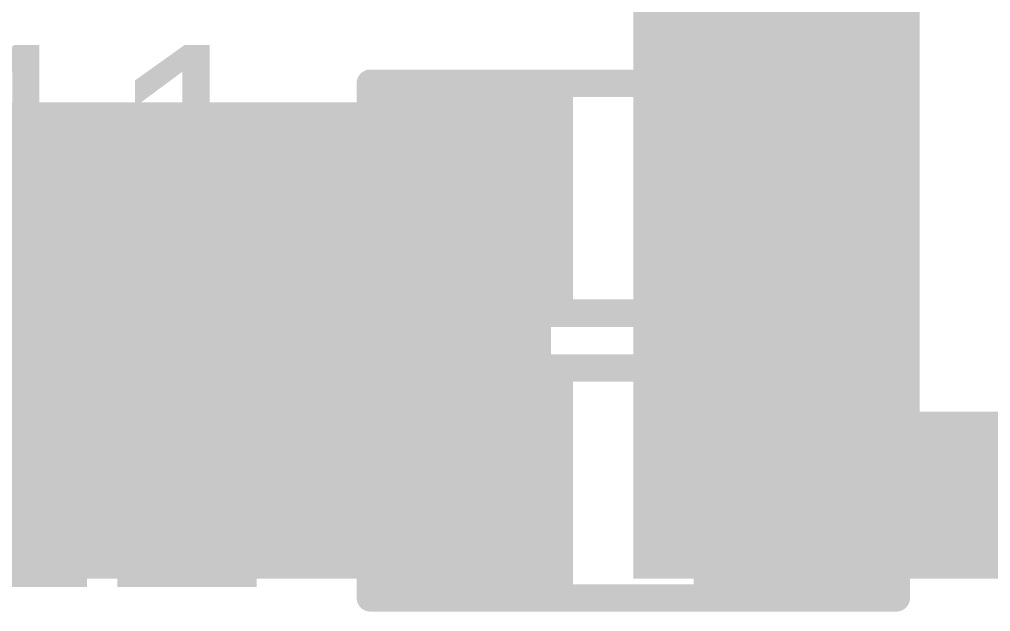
# Model space of a CAD drawing. Header units: inches. Extents: x 68 to 568, y 3 to 460.
# Drawn here: x 225.02 to 229.522, y 257.505 to 260.252 of the extents above; entities that cross this region are included whole.
import ezdxf

# ---------------------------------------------------------------- set-up
doc = ezdxf.new("R2010")
doc.units = ezdxf.units.IN
for name, color, linetype in [('Top Layer', 1, 'Continuous'), ('Top Overlay', 2, 'Continuous'), ('Top Paste', 8, 'Continuous'), ('Top Solder', 216, 'Continuous')]:
    doc.layers.add(name, color=color, linetype=linetype)
doc.styles.add('Arial', font='', dxfattribs={"height": 0.2})
doc.styles.get('Arial').set_extended_font_data('Arial')

# ---------------------------------------------------------------- blocks, each defined once
blk = doc.blocks.new('R___0603_522')
at = {"layer": 'Top Layer'}
for points in [[(-0.381, 0.4445), (-0.381, -0.4445), (-1.143, -0.4445), (-1.143, 0.4445)], [(1.143, 0.4445), (1.143, -0.4445), (0.381, -0.4445), (0.381, 0.4445)]]:
    blk.add_hatch(color=1, dxfattribs=at).paths.add_polyline_path(points)
at = {"layer": 'Top Paste'}
for points in [[(-0.381, 0.4445), (-0.381, -0.4445), (-1.143, -0.4445), (-1.143, 0.4445)], [(1.143, 0.4445), (1.143, -0.4445), (0.381, -0.4445), (0.381, 0.4445)]]:
    blk.add_hatch(color=8, dxfattribs=at).paths.add_polyline_path(points)
at = {"layer": 'Top Solder'}
for points in [[(-0.2794, 0.5461), (-0.2794, -0.5461), (-1.2446, -0.5461), (-1.2446, 0.5461)], [(1.2446, 0.5461), (1.2446, -0.5461), (0.2794, -0.5461), (0.2794, 0.5461)]]:
    blk.add_hatch(color=216, dxfattribs=at).paths.add_polyline_path(points)
at = {"layer": 'Top Overlay'}
for points in [[(1.2192, 0.5334, 0.127, 0.127, 0), (-1.2192, 0.5334, 0.127, 0.127, 0)], [(-1.2192, 0.5334, 0.127, 0.127, 0), (-1.2192, -0.5334, 0.127, 0.127, 0)], [(1.2192, 0.5334, 0.127, 0.127, 0), (1.2192, -0.5334, 0.127, 0.127, 0)], [(1.2192, -0.5334, 0.127, 0.127, 0), (-1.2192, -0.5334, 0.127, 0.127, 0)]]:
    blk.add_lwpolyline(points, format="xyseb", dxfattribs=at)
for points in [[(-1.25095, 0.5334, 0.0635, 0.0635, 1), (-1.18745, 0.5334, 0.0635, 0.0635, 1)], [(-1.25095, 0.5334, 0.0635, 0.0635, 1), (-1.18745, 0.5334, 0.0635, 0.0635, 1)], [(1.18745, 0.5334, 0.0635, 0.0635, 1), (1.25095, 0.5334, 0.0635, 0.0635, 1)], [(1.18745, 0.5334, 0.0635, 0.0635, 1), (1.25095, 0.5334, 0.0635, 0.0635, 1)], [(-1.25095, -0.5334, 0.0635, 0.0635, 1), (-1.18745, -0.5334, 0.0635, 0.0635, 1)], [(-1.25095, -0.5334, 0.0635, 0.0635, 1), (-1.18745, -0.5334, 0.0635, 0.0635, 1)], [(1.18745, -0.5334, 0.0635, 0.0635, 1), (1.25095, -0.5334, 0.0635, 0.0635, 1)], [(1.18745, -0.5334, 0.0635, 0.0635, 1), (1.25095, -0.5334, 0.0635, 0.0635, 1)]]:
    blk.add_lwpolyline(points, format="xyseb", close=True, dxfattribs=at)
blk = doc.blocks.new('R___0603_523')
at = {"layer": 'Top Layer'}
for points in [[(-0.381, 0.4445), (-0.381, -0.4445), (-1.143, -0.4445), (-1.143, 0.4445)], [(1.143, 0.4445), (1.143, -0.4445), (0.381, -0.4445), (0.381, 0.4445)]]:
    blk.add_hatch(color=1, dxfattribs=at).paths.add_polyline_path(points)
at = {"layer": 'Top Paste'}
for points in [[(-0.381, 0.4445), (-0.381, -0.4445), (-1.143, -0.4445), (-1.143, 0.4445)], [(1.143, 0.4445), (1.143, -0.4445), (0.381, -0.4445), (0.381, 0.4445)]]:
    blk.add_hatch(color=8, dxfattribs=at).paths.add_polyline_path(points)
at = {"layer": 'Top Solder'}
for points in [[(-0.2794, 0.5461), (-0.2794, -0.5461), (-1.2446, -0.5461), (-1.2446, 0.5461)], [(1.2446, 0.5461), (1.2446, -0.5461), (0.2794, -0.5461), (0.2794, 0.5461)]]:
    blk.add_hatch(color=216, dxfattribs=at).paths.add_polyline_path(points)
at = {"layer": 'Top Overlay'}
for points in [[(1.2192, 0.5334, 0.127, 0.127, 0), (-1.2192, 0.5334, 0.127, 0.127, 0)], [(-1.2192, 0.5334, 0.127, 0.127, 0), (-1.2192, -0.5334, 0.127, 0.127, 0)], [(1.2192, 0.5334, 0.127, 0.127, 0), (1.2192, -0.5334, 0.127, 0.127, 0)], [(1.2192, -0.5334, 0.127, 0.127, 0), (-1.2192, -0.5334, 0.127, 0.127, 0)]]:
    blk.add_lwpolyline(points, format="xyseb", dxfattribs=at)
for points in [[(-1.25095, 0.5334, 0.0635, 0.0635, 1), (-1.18745, 0.5334, 0.0635, 0.0635, 1)], [(-1.25095, 0.5334, 0.0635, 0.0635, 1), (-1.18745, 0.5334, 0.0635, 0.0635, 1)], [(1.18745, 0.5334, 0.0635, 0.0635, 1), (1.25095, 0.5334, 0.0635, 0.0635, 1)], [(1.18745, 0.5334, 0.0635, 0.0635, 1), (1.25095, 0.5334, 0.0635, 0.0635, 1)], [(-1.25095, -0.5334, 0.0635, 0.0635, 1), (-1.18745, -0.5334, 0.0635, 0.0635, 1)], [(-1.25095, -0.5334, 0.0635, 0.0635, 1), (-1.18745, -0.5334, 0.0635, 0.0635, 1)], [(1.18745, -0.5334, 0.0635, 0.0635, 1), (1.25095, -0.5334, 0.0635, 0.0635, 1)], [(1.18745, -0.5334, 0.0635, 0.0635, 1), (1.25095, -0.5334, 0.0635, 0.0635, 1)]]:
    blk.add_lwpolyline(points, format="xyseb", close=True, dxfattribs=at)

msp = doc.modelspace()

# ---------------------------------------------------------------- hatches: boundary and pattern name
at = {"layer": 'Top Layer'}
for points in [[(227.866, 257.657), (229.1938, 257.657), (229.1938, 261.7083), (227.866, 261.7083)], [(223.0628, 257.657), (227.485, 257.657), (227.485, 259.8668), (223.0628, 259.8668)], [(227.866, 257.657), (231.1792, 257.657), (231.1792, 258.4317), (227.866, 258.4317)]]:
    msp.add_hatch(color=1, dxfattribs=at).paths.add_polyline_path(points)

# ---------------------------------------------------------------- block references
at = {"rotation": 180}
for name, p in [('R___0603_523', (227.866, 259.4223)), ('R___0603_522', (227.866, 258.1015))]:
    msp.add_blockref(name, p, dxfattribs=at)

# ---------------------------------------------------------------- texts
at = {"layer": 'Top Overlay', "style": 'Arial'}
for s, p in [('R11', (223.6049, 259.1176)), ('R12', (223.588, 257.619))]:
    msp.add_text(s, height=1.016, dxfattribs=at).set_placement(p)

doc.saveas('drawing.dxf')
